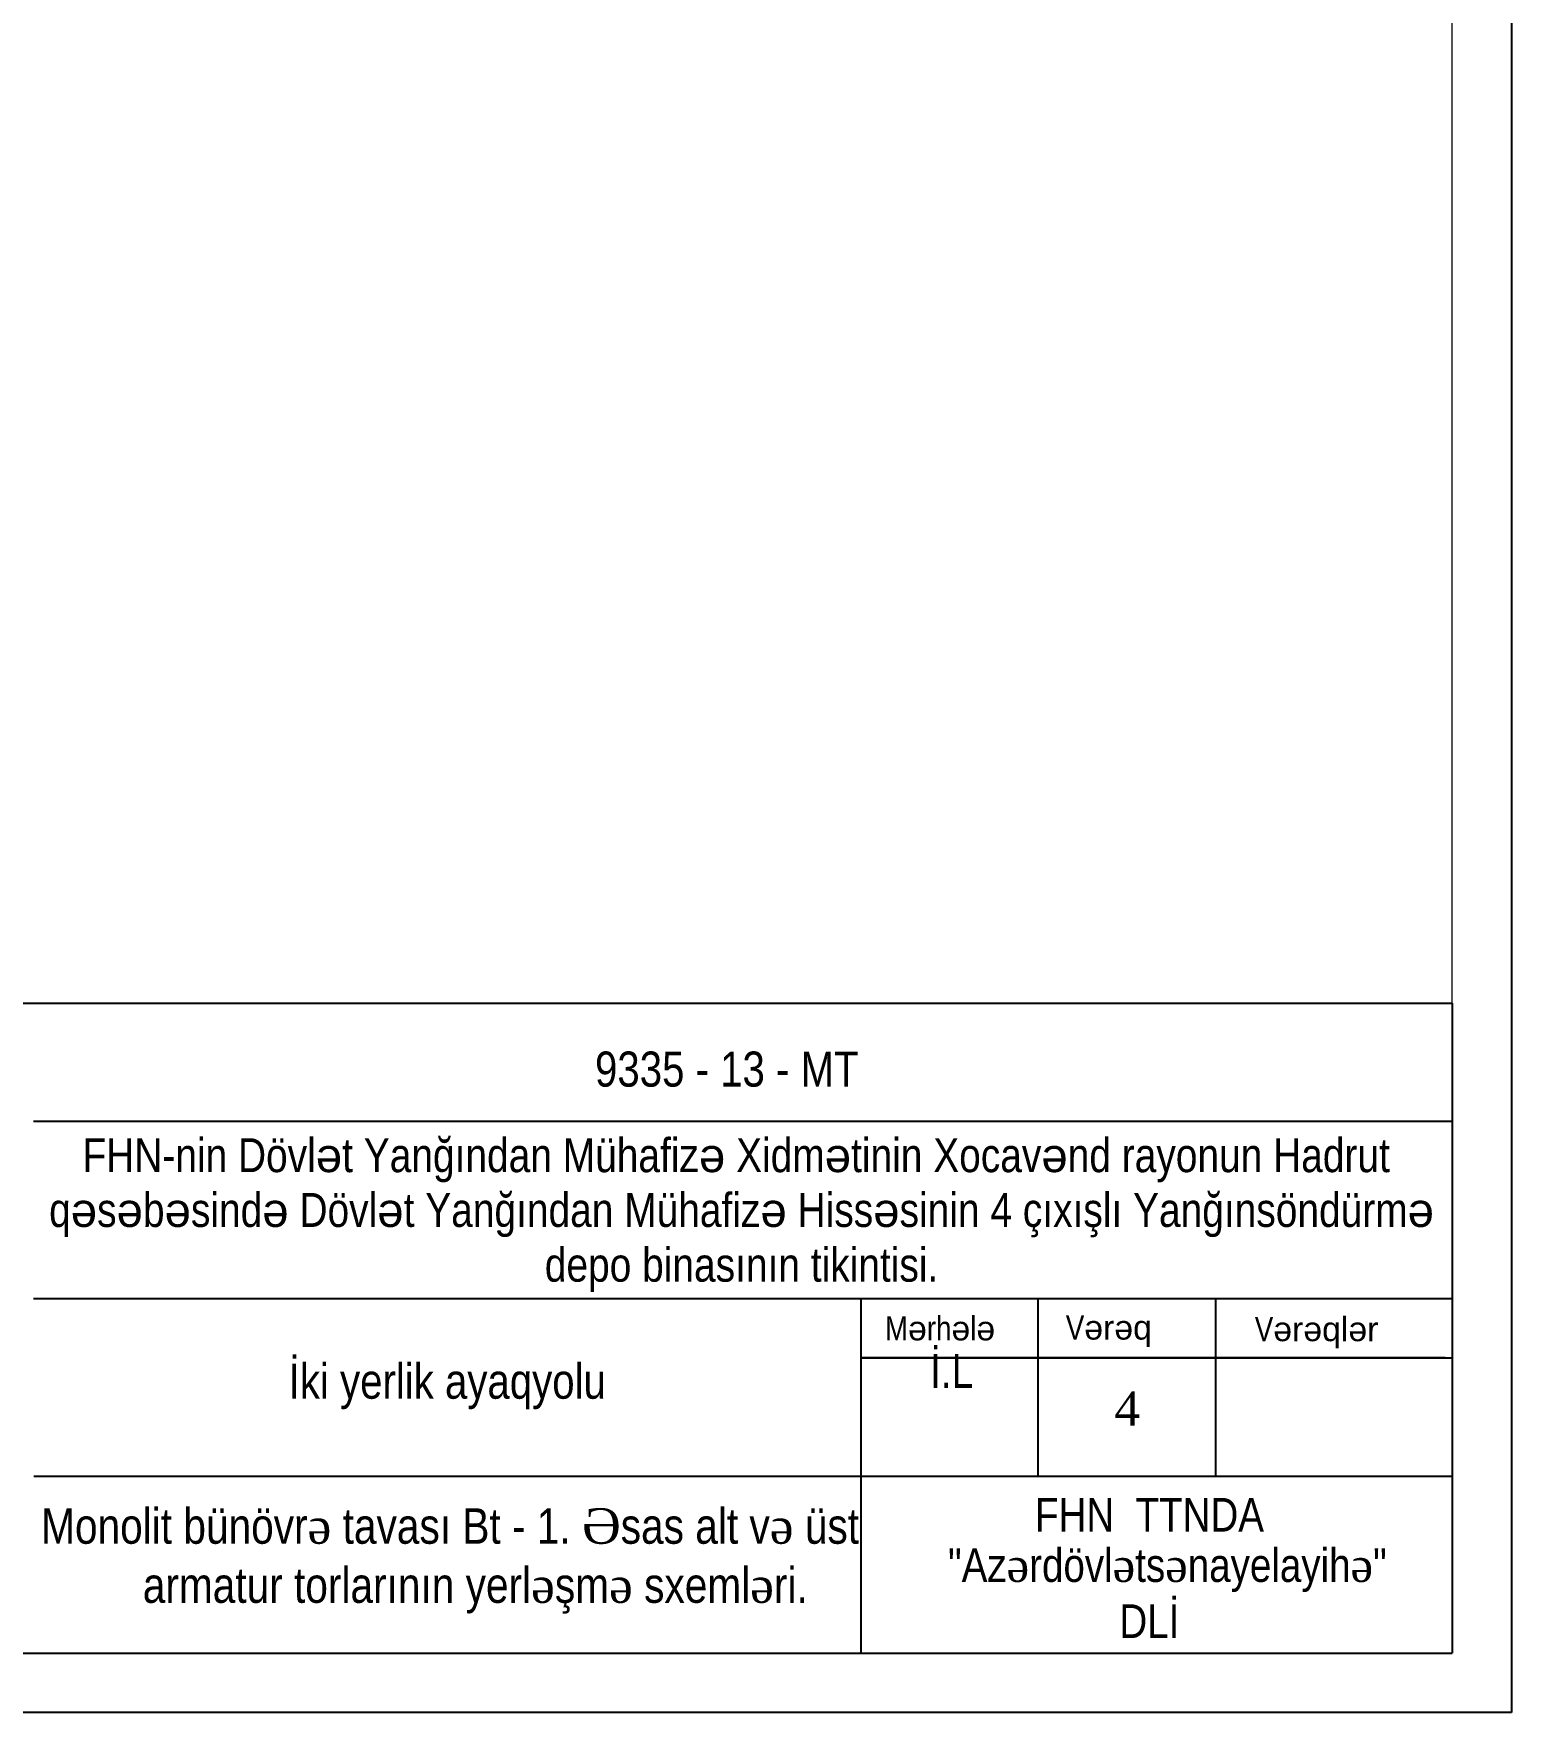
# Model space of a CAD drawing. Header units: millimetres. Extents: x 806395 to 2097197, y -233789 to 193681.
# Drawn here: x 2084696 to 2097197, y -82008 to -67805 of the extents above; entities that cross this region are included whole.
import ezdxf

# ---------------------------------------------------------------- set-up
doc = ezdxf.new("R2010")
doc.units = ezdxf.units.MM
for name, color, linetype, lineweight in [('0_Ном._пера__7', 7, 'Continuous', 60), ('перегородка', 130, 'Continuous', 5), ('перегородка_Ном._пера__1', 7, 'Continuous', 15)]:
    doc.layers.add(name, color=color, linetype=linetype, lineweight=lineweight)
doc.styles.add('sevda', font='ARIALN.TTF')
doc.styles.add('style6', font='ARIALN.TTF', dxfattribs={"height": 300})
doc.styles.add('Times New Roman', font='times.ttf')

# ---------------------------------------------------------------- blocks, each defined once
blk = doc.blocks.new('ntnntyht')
at = {"lineweight": 25}
blk.add_line((2003567, -20955), (2003567, -50629), dxfattribs=at)
at = {"lineweight": 5, "ltscale": 15}
for p, q in [((2003045, -50106), (2003045, -21477)), ((2003045, -44361), (2003045, -44361))]:
    blk.add_line(p, q, dxfattribs=at)
at = {"lineweight": 25, "ltscale": 15}
for p, q in [((1983715, -44361), (2003045, -44361)), ((2003045, -44361), (2003045, -50106)), ((1990507, -45402), (2003046, -45402)), ((1990507, -46969), (2003044, -46969)), ((1997821, -50106), (1997821, -46964)), ((1999383, -46975), (1999383, -48543)), ((2000954, -46972), (2000954, -48538)), ((2002983, -47496), (1997821, -47496)), ((1997821, -47496), (2003045, -47496)), ((1990511, -48542), (2003038, -48542))]:
    blk.add_line(p, q, dxfattribs=at)
at = {"color": 1, "lineweight": 25, "ltscale": 15}
blk.add_line((1963654, -50106), (2003045, -50106), dxfattribs=at)
at = {"color": 1, "lineweight": 25}
blk.add_line((2003567, -50629), (1961564, -50629), dxfattribs=at)
at = {"lineweight": 25, "attachment_point": 1}
for s, insert, char_height, width, style in [('M{\\fArial|b0|i0|c0|p34;ə}rh{\\fArial|b0|i0|c0|p34;ə}l{\\fArial|b0|i0|c0|p34;ə}', (1998032, -47127), 213.61, 6455.66, 'style6'), ('V{\\fArial|b0|i0|c0|p34;ə\\fArial|b0|i0|c238|p34;r\\fArial|b0|i0|c0|p34;ə\\fArial|b0|i0|c238|p34;q}', (1999630, -47120), 213.61, 6455.66, 'style6'), ('V{\\fArial|b0|i0|c0|p34;ə\\fArial|b0|i0|c238|p34;r\\fArial|b0|i0|c0|p34;ə\\fArial|b0|i0|c238|p34;ql\\fArial|b0|i0|c0|p34;ə\\fArial|b0|i0|c238|p34;r}', (2001300, -47134), 213.615, 6455.66, 'style6'), ('{\\fArial Narrow|b0|i0|c238|p34;\\H0.40576x;İ\\fArial Narrow|b0|i0|c0|p34;.L\\fTimes New Roman|b0|i0|c186|p18;\\H2.4645x;      }', (1998430, -47460), 739.355, 10555.18, 'Times New Roman')]:
    blk.add_mtext(s, dxfattribs=dict(at, insert=insert, char_height=char_height, width=width, style=style))
at = {"insert": (1992763, -47546), "char_height": 310, "attachment_point": 1, "style": 'style6'}
blk.add_mtext_dynamic_manual_height_columns('{\\fArial Narrow|b0|i0|c238|p34;İki} yerlik ayaqyolu', width=3216.28, gutter_width=1, heights=[0], dxfattribs=at)
at = {"color": 0, "ltscale": 15, "insert": (1998979, -48733), "char_height": 297.2, "attachment_point": 1, "style": 'style6'}
blk.add_mtext('  {\\fArial Narrow|b0|i0|c238|p34;  FHN  TTNDA}', dxfattribs=at)
at = {"layer": '0_Ном._пера__7', "linetype": 'Continuous', "insert": (1996717, -46233), "char_height": 300, "width": 13776.74, "attachment_point": 5, "line_spacing_factor": 0.967685, "style": 'style6'}
blk.add_mtext('{\\fArial Narrow|b0|i0|c238|p34;FHN-nin Dövl\\fArial|b0|i0|c238|p38;ə\\fArial Narrow|b0|i0|c238|p34;t Yanğından Mühafiz\\fArial|b0|i0|c238|p38;ə\\fArial Narrow|b0|i0|c238|p34; Xidm\\fArial|b0|i0|c238|p38;ə\\fArial Narrow|b0|i0|c238|p34;tinin} {\\fArial Narrow|b0|i0|c238|p34;Xocav\\fArial|b0|i0|c238|p38;ə\\fArial Narrow|b0|i0|c238|p34;nd rayonun Hadrut\\P q\\fArial|b0|i0|c238|p38;ə\\fArial Narrow|b0|i0|c238|p34;s\\fArial|b0|i0|c238|p38;ə\\fArial Narrow|b0|i0|c238|p34;b\\fArial|b0|i0|c238|p38;ə\\fArial Narrow|b0|i0|c238|p34;sind\\fArial|b0|i0|c238|p38;ə\\fArial Narrow|b0|i0|c238|p34; Dövl\\fArial|b0|i0|c238|p38;ə\\fArial Narrow|b0|i0|c238|p34;t Yanğından Mühafiz\\fArial|b0|i0|c238|p38;ə\\fArial Narrow|b0|i0|c238|p34; Hiss\\fArial|b0|i0|c238|p38;ə\\fArial Narrow|b0|i0|c238|p34;sinin 4 çıxışlı Yanğınsöndürm\\fArial|b0|i0|c238|p38;ə\\P\\fArial Narrow|b0|i0|c238|p34; depo binasının tikintisi}.', dxfattribs=at)
at = {"layer": 'перегородка', "color": 0, "ltscale": 15, "insert": (1998589, -49178), "char_height": 297.203, "width": 9088.68, "attachment_point": 1, "style": 'style6'}
blk.add_mtext('"{\\fArial Narrow|b0|i0|c238|p34;Az\\fTimes New Roman|b0|i0|c238|p18;ə\\fArial Narrow|b0|i0|c238|p34;rdövl\\fTimes New Roman|b0|i0|c238|p18;ə\\fArial Narrow|b0|i0|c238|p34;ts\\fTimes New Roman|b0|i0|c238|p18;ə\\fArial Narrow|b0|i0|c238|p34;nayelayih\\fTimes New Roman|b0|i0|c238|p18;ə\\fArial Narrow|b0|i0|c238|p34;"\\P              }  {\\fArial Narrow|b0|i0|c238|p34;DLİ}', dxfattribs=at)
at = {"layer": 'перегородка_Ном._пера__1', "linetype": 'Continuous', "insert": (1995470, -44788), "char_height": 310, "attachment_point": 1, "style": 'style6'}
blk.add_mtext('{\\fArial Narrow|b0|i0|c238|p34;9335} -{\\fArial Narrow|b0|i0|c238|p34; 13 }- MT', dxfattribs=at)

msp = doc.modelspace()

# ---------------------------------------------------------------- block references
at = {"color": 3, "xscale": 0.9573202276254527, "yscale": 0.9573202276254527, "zscale": 0.9573202276254527}
msp.add_blockref('ntnntyht', (179141.232, -33540.544), dxfattribs=at)

# ---------------------------------------------------------------- texts
at = {"color": 7, "lineweight": 15, "insert": (2093838.604, -79294.018), "char_height": 286.85653, "attachment_point": 1, "style": 'sevda'}
msp.add_mtext_dynamic_manual_height_columns('{\\fTimes New Roman|b0|i0|c238|p18;4}', width=720.35377, gutter_width=11.952, heights=[0], dxfattribs=at)
at = {"lineweight": 40, "insert": (2084759.539, -80280.993), "char_height": 300, "width": 10381.75332, "attachment_point": 1, "style": 'style6'}
msp.add_mtext('{\\fArial Narrow|b0|i0|c238|p34;Monolit bünövr\\fTimes New Roman|b0|i0|c238|p18;ə\\fArial Narrow|b0|i0|c238|p34; tavası Bt - 1. \\fTimes New Roman|b0|i0|c0|p18;Ə\\fArial Narrow|b0|i0|c238|p34;sas alt v\\fTimes New Roman|b0|i0|c238|p18;ə\\fArial Narrow|b0|i0|c238|p34; üst\\P         armatur torlarının yerl\\fTimes New Roman|b0|i0|c238|p18;ə\\fArial Narrow|b0|i0|c238|p34;şm\\fTimes New Roman|b0|i0|c238|p18;ə\\fArial Narrow|b0|i0|c238|p34; sxeml\\fTimes New Roman|b0|i0|c238|p18;ə\\fArial Narrow|b0|i0|c238|p34;ri.     }', dxfattribs=at)

doc.saveas('drawing.dxf')
